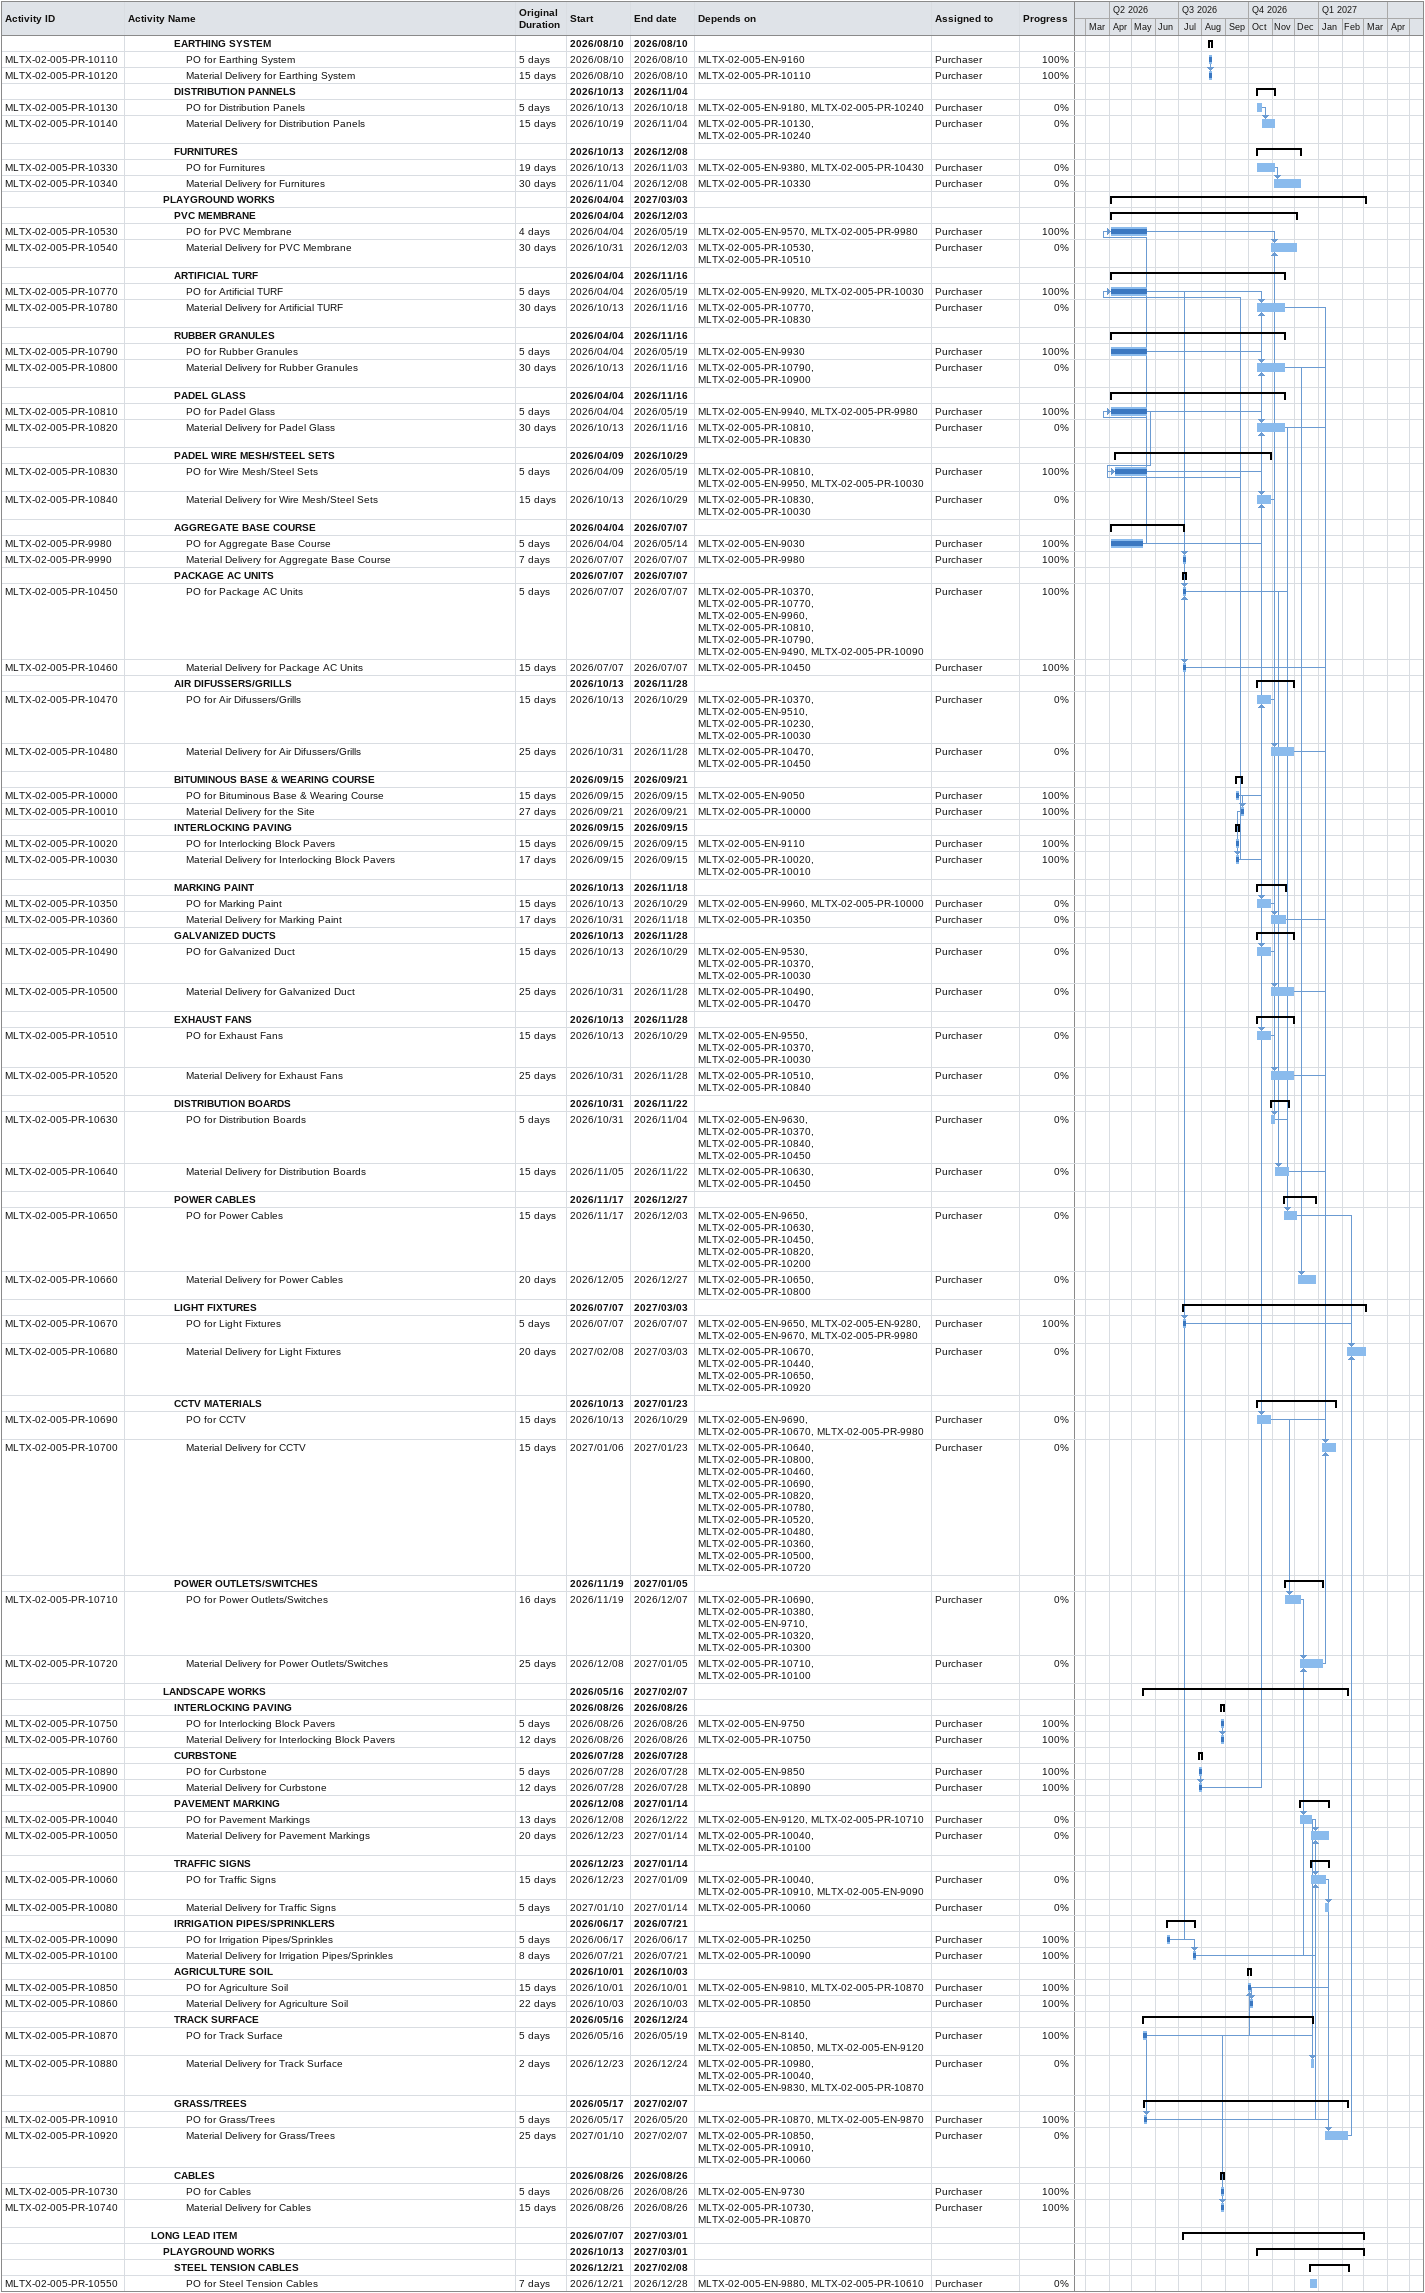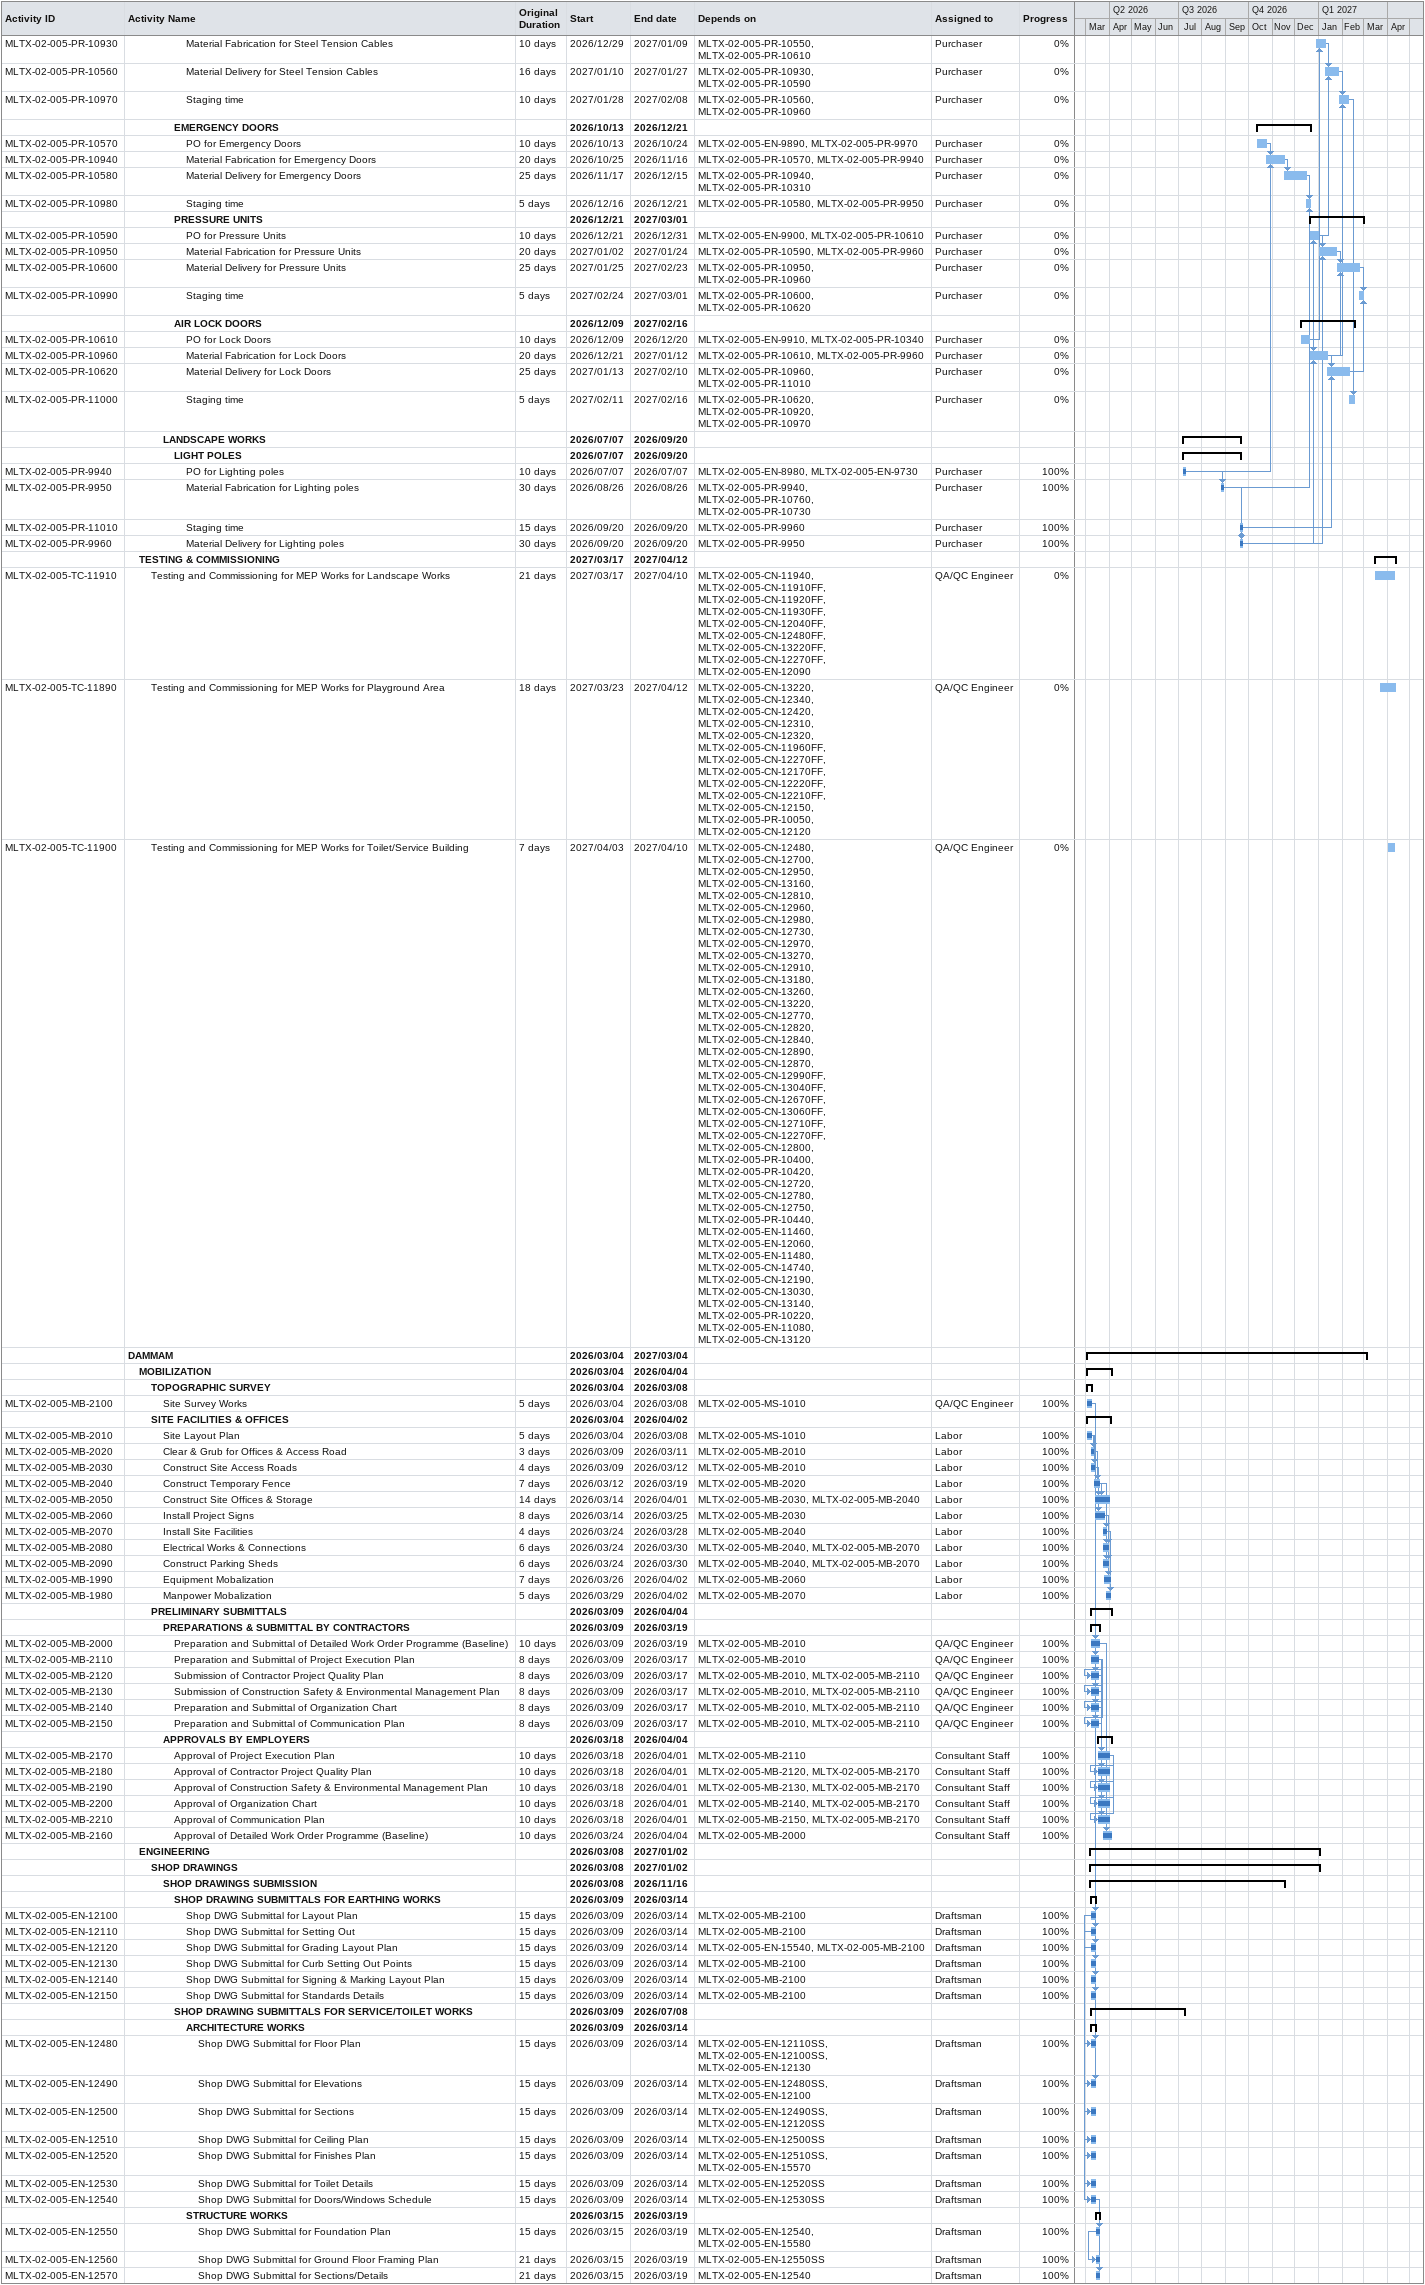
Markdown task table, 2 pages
| ID | Level | Task | Original duration | Start | Finish | Predecessors | Resources | % complete |
|---|---|---|---|---|---|---|---|---|
|  | 5 | **EARTHING SYSTEM** |  | 2026-08-10 | 2026-08-10 |  |  |  |
| MLTX-02-005-PR-10110 | 6 | PO for Earthing System | 5d | 2026-08-10 | 2026-08-10 | MLTX-02-005-EN-9160 | Purchaser | 100 |
| MLTX-02-005-PR-10120 | 6 | Material Delivery for Earthing System | 15d | 2026-08-10 | 2026-08-10 | MLTX-02-005-PR-10110 | Purchaser | 100 |
|  | 5 | **DISTRIBUTION PANNELS** |  | 2026-10-13 | 2026-11-04 |  |  |  |
| MLTX-02-005-PR-10130 | 6 | PO for Distribution Panels | 5d | 2026-10-13 | 2026-10-18 | MLTX-02-005-EN-9180, MLTX-02-005-PR-10240 | Purchaser | 0 |
| MLTX-02-005-PR-10140 | 6 | Material Delivery for Distribution Panels | 15d | 2026-10-19 | 2026-11-04 | MLTX-02-005-PR-10130, MLTX-02-005-PR-10240 | Purchaser | 0 |
|  | 5 | **FURNITURES** |  | 2026-10-13 | 2026-12-08 |  |  |  |
| MLTX-02-005-PR-10330 | 6 | PO for Furnitures | 19d | 2026-10-13 | 2026-11-03 | MLTX-02-005-EN-9380, MLTX-02-005-PR-10430 | Purchaser | 0 |
| MLTX-02-005-PR-10340 | 6 | Material Delivery for Furnitures | 30d | 2026-11-04 | 2026-12-08 | MLTX-02-005-PR-10330 | Purchaser | 0 |
|  | 4 | **PLAYGROUND WORKS** |  | 2026-04-04 | 2027-03-03 |  |  |  |
|  | 5 | **PVC MEMBRANE** |  | 2026-04-04 | 2026-12-03 |  |  |  |
| MLTX-02-005-PR-10530 | 6 | PO for PVC Membrane | 4d | 2026-04-04 | 2026-05-19 | MLTX-02-005-EN-9570, MLTX-02-005-PR-9980 | Purchaser | 100 |
| MLTX-02-005-PR-10540 | 6 | Material Delivery for PVC Membrane | 30d | 2026-10-31 | 2026-12-03 | MLTX-02-005-PR-10530, MLTX-02-005-PR-10510 | Purchaser | 0 |
|  | 5 | **ARTIFICIAL TURF** |  | 2026-04-04 | 2026-11-16 |  |  |  |
| MLTX-02-005-PR-10770 | 6 | PO for Artificial TURF | 5d | 2026-04-04 | 2026-05-19 | MLTX-02-005-EN-9920, MLTX-02-005-PR-10030 | Purchaser | 100 |
| MLTX-02-005-PR-10780 | 6 | Material Delivery for Artificial TURF | 30d | 2026-10-13 | 2026-11-16 | MLTX-02-005-PR-10770, MLTX-02-005-PR-10830 | Purchaser | 0 |
|  | 5 | **RUBBER GRANULES** |  | 2026-04-04 | 2026-11-16 |  |  |  |
| MLTX-02-005-PR-10790 | 6 | PO for Rubber Granules | 5d | 2026-04-04 | 2026-05-19 | MLTX-02-005-EN-9930 | Purchaser | 100 |
| MLTX-02-005-PR-10800 | 6 | Material Delivery for Rubber Granules | 30d | 2026-10-13 | 2026-11-16 | MLTX-02-005-PR-10790, MLTX-02-005-PR-10900 | Purchaser | 0 |
|  | 5 | **PADEL GLASS** |  | 2026-04-04 | 2026-11-16 |  |  |  |
| MLTX-02-005-PR-10810 | 6 | PO for Padel Glass | 5d | 2026-04-04 | 2026-05-19 | MLTX-02-005-EN-9940, MLTX-02-005-PR-9980 | Purchaser | 100 |
| MLTX-02-005-PR-10820 | 6 | Material Delivery for Padel Glass | 30d | 2026-10-13 | 2026-11-16 | MLTX-02-005-PR-10810, MLTX-02-005-PR-10830 | Purchaser | 0 |
|  | 5 | **PADEL WIRE MESH/STEEL SETS** |  | 2026-04-09 | 2026-10-29 |  |  |  |
| MLTX-02-005-PR-10830 | 6 | PO for Wire Mesh/Steel Sets | 5d | 2026-04-09 | 2026-05-19 | MLTX-02-005-PR-10810, MLTX-02-005-EN-9950, MLTX-02-005-PR-10030 | Purchaser | 100 |
| MLTX-02-005-PR-10840 | 6 | Material Delivery for Wire Mesh/Steel Sets | 15d | 2026-10-13 | 2026-10-29 | MLTX-02-005-PR-10830, MLTX-02-005-PR-10030 | Purchaser | 0 |
|  | 5 | **AGGREGATE BASE COURSE** |  | 2026-04-04 | 2026-07-07 |  |  |  |
| MLTX-02-005-PR-9980 | 6 | PO for Aggregate Base Course | 5d | 2026-04-04 | 2026-05-14 | MLTX-02-005-EN-9030 | Purchaser | 100 |
| MLTX-02-005-PR-9990 | 6 | Material Delivery for Aggregate Base Course | 7d | 2026-07-07 | 2026-07-07 | MLTX-02-005-PR-9980 | Purchaser | 100 |
|  | 5 | **PACKAGE AC UNITS** |  | 2026-07-07 | 2026-07-07 |  |  |  |
| MLTX-02-005-PR-10450 | 6 | PO for Package AC Units | 5d | 2026-07-07 | 2026-07-07 | MLTX-02-005-PR-10370, MLTX-02-005-PR-10770, MLTX-02-005-EN-9960, MLTX-02-005-PR-10810, MLTX-02-005-PR-10790, MLTX-02-005-EN-9490, MLTX-02-005-PR-10090 | Purchaser | 100 |
| MLTX-02-005-PR-10460 | 6 | Material Delivery for Package AC Units | 15d | 2026-07-07 | 2026-07-07 | MLTX-02-005-PR-10450 | Purchaser | 100 |
|  | 5 | **AIR DIFUSSERS/GRILLS** |  | 2026-10-13 | 2026-11-28 |  |  |  |
| MLTX-02-005-PR-10470 | 6 | PO for Air Difussers/Grills | 15d | 2026-10-13 | 2026-10-29 | MLTX-02-005-PR-10370, MLTX-02-005-EN-9510, MLTX-02-005-PR-10230, MLTX-02-005-PR-10030 | Purchaser | 0 |
| MLTX-02-005-PR-10480 | 6 | Material Delivery for Air Difussers/Grills | 25d | 2026-10-31 | 2026-11-28 | MLTX-02-005-PR-10470, MLTX-02-005-PR-10450 | Purchaser | 0 |
|  | 5 | **BITUMINOUS BASE & WEARING COURSE** |  | 2026-09-15 | 2026-09-21 |  |  |  |
| MLTX-02-005-PR-10000 | 6 | PO for Bituminous Base & Wearing Course | 15d | 2026-09-15 | 2026-09-15 | MLTX-02-005-EN-9050 | Purchaser | 100 |
| MLTX-02-005-PR-10010 | 6 | Material Delivery for the Site | 27d | 2026-09-21 | 2026-09-21 | MLTX-02-005-PR-10000 | Purchaser | 100 |
|  | 5 | **INTERLOCKING PAVING** |  | 2026-09-15 | 2026-09-15 |  |  |  |
| MLTX-02-005-PR-10020 | 6 | PO for Interlocking Block Pavers | 15d | 2026-09-15 | 2026-09-15 | MLTX-02-005-EN-9110 | Purchaser | 100 |
| MLTX-02-005-PR-10030 | 6 | Material Delivery for Interlocking Block Pavers | 17d | 2026-09-15 | 2026-09-15 | MLTX-02-005-PR-10020, MLTX-02-005-PR-10010 | Purchaser | 100 |
|  | 5 | **MARKING PAINT** |  | 2026-10-13 | 2026-11-18 |  |  |  |
| MLTX-02-005-PR-10350 | 6 | PO for Marking Paint | 15d | 2026-10-13 | 2026-10-29 | MLTX-02-005-EN-9960, MLTX-02-005-PR-10000 | Purchaser | 0 |
| MLTX-02-005-PR-10360 | 6 | Material Delivery for Marking Paint | 17d | 2026-10-31 | 2026-11-18 | MLTX-02-005-PR-10350 | Purchaser | 0 |
|  | 5 | **GALVANIZED DUCTS** |  | 2026-10-13 | 2026-11-28 |  |  |  |
| MLTX-02-005-PR-10490 | 6 | PO for Galvanized Duct | 15d | 2026-10-13 | 2026-10-29 | MLTX-02-005-EN-9530, MLTX-02-005-PR-10370, MLTX-02-005-PR-10030 | Purchaser | 0 |
| MLTX-02-005-PR-10500 | 6 | Material Delivery for Galvanized Duct | 25d | 2026-10-31 | 2026-11-28 | MLTX-02-005-PR-10490, MLTX-02-005-PR-10470 | Purchaser | 0 |
|  | 5 | **EXHAUST FANS** |  | 2026-10-13 | 2026-11-28 |  |  |  |
| MLTX-02-005-PR-10510 | 6 | PO for Exhaust Fans | 15d | 2026-10-13 | 2026-10-29 | MLTX-02-005-EN-9550, MLTX-02-005-PR-10370, MLTX-02-005-PR-10030 | Purchaser | 0 |
| MLTX-02-005-PR-10520 | 6 | Material Delivery for Exhaust Fans | 25d | 2026-10-31 | 2026-11-28 | MLTX-02-005-PR-10510, MLTX-02-005-PR-10840 | Purchaser | 0 |
|  | 5 | **DISTRIBUTION BOARDS** |  | 2026-10-31 | 2026-11-22 |  |  |  |
| MLTX-02-005-PR-10630 | 6 | PO for Distribution Boards | 5d | 2026-10-31 | 2026-11-04 | MLTX-02-005-EN-9630, MLTX-02-005-PR-10370, MLTX-02-005-PR-10840, MLTX-02-005-PR-10450 | Purchaser | 0 |
| MLTX-02-005-PR-10640 | 6 | Material Delivery for Distribution Boards | 15d | 2026-11-05 | 2026-11-22 | MLTX-02-005-PR-10630, MLTX-02-005-PR-10450 | Purchaser | 0 |
|  | 5 | **POWER CABLES** |  | 2026-11-17 | 2026-12-27 |  |  |  |
| MLTX-02-005-PR-10650 | 6 | PO for Power Cables | 15d | 2026-11-17 | 2026-12-03 | MLTX-02-005-EN-9650, MLTX-02-005-PR-10630, MLTX-02-005-PR-10450, MLTX-02-005-PR-10820, MLTX-02-005-PR-10200 | Purchaser | 0 |
| MLTX-02-005-PR-10660 | 6 | Material Delivery for Power Cables | 20d | 2026-12-05 | 2026-12-27 | MLTX-02-005-PR-10650, MLTX-02-005-PR-10800 | Purchaser | 0 |
|  | 5 | **LIGHT FIXTURES** |  | 2026-07-07 | 2027-03-03 |  |  |  |
| MLTX-02-005-PR-10670 | 6 | PO for Light Fixtures | 5d | 2026-07-07 | 2026-07-07 | MLTX-02-005-EN-9650, MLTX-02-005-EN-9280, MLTX-02-005-EN-9670, MLTX-02-005-PR-9980 | Purchaser | 100 |
| MLTX-02-005-PR-10680 | 6 | Material Delivery for Light Fixtures | 20d | 2027-02-08 | 2027-03-03 | MLTX-02-005-PR-10670, MLTX-02-005-PR-10440, MLTX-02-005-PR-10650, MLTX-02-005-PR-10920 | Purchaser | 0 |
|  | 5 | **CCTV MATERIALS** |  | 2026-10-13 | 2027-01-23 |  |  |  |
| MLTX-02-005-PR-10690 | 6 | PO for CCTV | 15d | 2026-10-13 | 2026-10-29 | MLTX-02-005-EN-9690, MLTX-02-005-PR-10670, MLTX-02-005-PR-9980 | Purchaser | 0 |
| MLTX-02-005-PR-10700 | 6 | Material Delivery for CCTV | 15d | 2027-01-06 | 2027-01-23 | MLTX-02-005-PR-10640, MLTX-02-005-PR-10800, MLTX-02-005-PR-10460, MLTX-02-005-PR-10690, MLTX-02-005-PR-10820, MLTX-02-005-PR-10780, MLTX-02-005-PR-10520, MLTX-02-005-PR-10480, MLTX-02-005-PR-10360, MLTX-02-005-PR-10500, MLTX-02-005-PR-10720 | Purchaser | 0 |
|  | 5 | **POWER OUTLETS/SWITCHES** |  | 2026-11-19 | 2027-01-05 |  |  |  |
| MLTX-02-005-PR-10710 | 6 | PO for Power Outlets/Switches | 16d | 2026-11-19 | 2026-12-07 | MLTX-02-005-PR-10690, MLTX-02-005-PR-10380, MLTX-02-005-EN-9710, MLTX-02-005-PR-10320, MLTX-02-005-PR-10300 | Purchaser | 0 |
| MLTX-02-005-PR-10720 | 6 | Material Delivery for Power Outlets/Switches | 25d | 2026-12-08 | 2027-01-05 | MLTX-02-005-PR-10710, MLTX-02-005-PR-10100 | Purchaser | 0 |
|  | 4 | **LANDSCAPE WORKS** |  | 2026-05-16 | 2027-02-07 |  |  |  |
|  | 5 | **INTERLOCKING PAVING** |  | 2026-08-26 | 2026-08-26 |  |  |  |
| MLTX-02-005-PR-10750 | 6 | PO for Interlocking Block Pavers | 5d | 2026-08-26 | 2026-08-26 | MLTX-02-005-EN-9750 | Purchaser | 100 |
| MLTX-02-005-PR-10760 | 6 | Material Delivery for Interlocking Block Pavers | 12d | 2026-08-26 | 2026-08-26 | MLTX-02-005-PR-10750 | Purchaser | 100 |
|  | 5 | **CURBSTONE** |  | 2026-07-28 | 2026-07-28 |  |  |  |
| MLTX-02-005-PR-10890 | 6 | PO for Curbstone | 5d | 2026-07-28 | 2026-07-28 | MLTX-02-005-EN-9850 | Purchaser | 100 |
| MLTX-02-005-PR-10900 | 6 | Material Delivery for Curbstone | 12d | 2026-07-28 | 2026-07-28 | MLTX-02-005-PR-10890 | Purchaser | 100 |
|  | 5 | **PAVEMENT MARKING** |  | 2026-12-08 | 2027-01-14 |  |  |  |
| MLTX-02-005-PR-10040 | 6 | PO for Pavement Markings | 13d | 2026-12-08 | 2026-12-22 | MLTX-02-005-EN-9120, MLTX-02-005-PR-10710 | Purchaser | 0 |
| MLTX-02-005-PR-10050 | 6 | Material Delivery for Pavement Markings | 20d | 2026-12-23 | 2027-01-14 | MLTX-02-005-PR-10040, MLTX-02-005-PR-10100 | Purchaser | 0 |
|  | 5 | **TRAFFIC SIGNS** |  | 2026-12-23 | 2027-01-14 |  |  |  |
| MLTX-02-005-PR-10060 | 6 | PO for Traffic Signs | 15d | 2026-12-23 | 2027-01-09 | MLTX-02-005-PR-10040, MLTX-02-005-PR-10910, MLTX-02-005-EN-9090 | Purchaser | 0 |
| MLTX-02-005-PR-10080 | 6 | Material Delivery for Traffic Signs | 5d | 2027-01-10 | 2027-01-14 | MLTX-02-005-PR-10060 | Purchaser | 0 |
|  | 5 | **IRRIGATION PIPES/SPRINKLERS** |  | 2026-06-17 | 2026-07-21 |  |  |  |
| MLTX-02-005-PR-10090 | 6 | PO for Irrigation Pipes/Sprinkles | 5d | 2026-06-17 | 2026-06-17 | MLTX-02-005-PR-10250 | Purchaser | 100 |
| MLTX-02-005-PR-10100 | 6 | Material Delivery for Irrigation Pipes/Sprinkles | 8d | 2026-07-21 | 2026-07-21 | MLTX-02-005-PR-10090 | Purchaser | 100 |
|  | 5 | **AGRICULTURE SOIL** |  | 2026-10-01 | 2026-10-03 |  |  |  |
| MLTX-02-005-PR-10850 | 6 | PO for Agriculture Soil | 15d | 2026-10-01 | 2026-10-01 | MLTX-02-005-EN-9810, MLTX-02-005-PR-10870 | Purchaser | 100 |
| MLTX-02-005-PR-10860 | 6 | Material Delivery for Agriculture Soil | 22d | 2026-10-03 | 2026-10-03 | MLTX-02-005-PR-10850 | Purchaser | 100 |
|  | 5 | **TRACK SURFACE** |  | 2026-05-16 | 2026-12-24 |  |  |  |
| MLTX-02-005-PR-10870 | 6 | PO for Track Surface | 5d | 2026-05-16 | 2026-05-19 | MLTX-02-005-EN-8140, MLTX-02-005-EN-10850, MLTX-02-005-EN-9120 | Purchaser | 100 |
| MLTX-02-005-PR-10880 | 6 | Material Delivery for Track Surface | 2d | 2026-12-23 | 2026-12-24 | MLTX-02-005-PR-10980, MLTX-02-005-PR-10040, MLTX-02-005-EN-9830, MLTX-02-005-PR-10870 | Purchaser | 0 |
|  | 5 | **GRASS/TREES** |  | 2026-05-17 | 2027-02-07 |  |  |  |
| MLTX-02-005-PR-10910 | 6 | PO for Grass/Trees | 5d | 2026-05-17 | 2026-05-20 | MLTX-02-005-PR-10870, MLTX-02-005-EN-9870 | Purchaser | 100 |
| MLTX-02-005-PR-10920 | 6 | Material Delivery for Grass/Trees | 25d | 2027-01-10 | 2027-02-07 | MLTX-02-005-PR-10850, MLTX-02-005-PR-10910, MLTX-02-005-PR-10060 | Purchaser | 0 |
|  | 5 | **CABLES** |  | 2026-08-26 | 2026-08-26 |  |  |  |
| MLTX-02-005-PR-10730 | 6 | PO for Cables | 5d | 2026-08-26 | 2026-08-26 | MLTX-02-005-EN-9730 | Purchaser | 100 |
| MLTX-02-005-PR-10740 | 6 | Material Delivery for Cables | 15d | 2026-08-26 | 2026-08-26 | MLTX-02-005-PR-10730, MLTX-02-005-PR-10870 | Purchaser | 100 |
|  | 3 | **LONG LEAD ITEM** |  | 2026-07-07 | 2027-03-01 |  |  |  |
|  | 4 | **PLAYGROUND WORKS** |  | 2026-10-13 | 2027-03-01 |  |  |  |
|  | 5 | **STEEL TENSION CABLES** |  | 2026-12-21 | 2027-02-08 |  |  |  |
| MLTX-02-005-PR-10550 | 6 | PO for Steel Tension Cables | 7d | 2026-12-21 | 2026-12-28 | MLTX-02-005-EN-9880, MLTX-02-005-PR-10610 | Purchaser | 0 |
| MLTX-02-005-PR-10930 | 6 | Material Fabrication for Steel Tension Cables | 10d | 2026-12-29 | 2027-01-09 | MLTX-02-005-PR-10550, MLTX-02-005-PR-10610 | Purchaser | 0 |
| MLTX-02-005-PR-10560 | 6 | Material Delivery for Steel Tension Cables | 16d | 2027-01-10 | 2027-01-27 | MLTX-02-005-PR-10930, MLTX-02-005-PR-10590 | Purchaser | 0 |
| MLTX-02-005-PR-10970 | 6 | Staging time | 10d | 2027-01-28 | 2027-02-08 | MLTX-02-005-PR-10560, MLTX-02-005-PR-10960 | Purchaser | 0 |
|  | 5 | **EMERGENCY DOORS** |  | 2026-10-13 | 2026-12-21 |  |  |  |
| MLTX-02-005-PR-10570 | 6 | PO for Emergency Doors | 10d | 2026-10-13 | 2026-10-24 | MLTX-02-005-EN-9890, MLTX-02-005-PR-9970 | Purchaser | 0 |
| MLTX-02-005-PR-10940 | 6 | Material Fabrication for Emergency Doors | 20d | 2026-10-25 | 2026-11-16 | MLTX-02-005-PR-10570, MLTX-02-005-PR-9940 | Purchaser | 0 |
| MLTX-02-005-PR-10580 | 6 | Material Delivery for Emergency Doors | 25d | 2026-11-17 | 2026-12-15 | MLTX-02-005-PR-10940, MLTX-02-005-PR-10310 | Purchaser | 0 |
| MLTX-02-005-PR-10980 | 6 | Staging time | 5d | 2026-12-16 | 2026-12-21 | MLTX-02-005-PR-10580, MLTX-02-005-PR-9950 | Purchaser | 0 |
|  | 5 | **PRESSURE UNITS** |  | 2026-12-21 | 2027-03-01 |  |  |  |
| MLTX-02-005-PR-10590 | 6 | PO for Pressure Units | 10d | 2026-12-21 | 2026-12-31 | MLTX-02-005-EN-9900, MLTX-02-005-PR-10610 | Purchaser | 0 |
| MLTX-02-005-PR-10950 | 6 | Material Fabrication for Pressure Units | 20d | 2027-01-02 | 2027-01-24 | MLTX-02-005-PR-10590, MLTX-02-005-PR-9960 | Purchaser | 0 |
| MLTX-02-005-PR-10600 | 6 | Material Delivery for Pressure Units | 25d | 2027-01-25 | 2027-02-23 | MLTX-02-005-PR-10950, MLTX-02-005-PR-10960 | Purchaser | 0 |
| MLTX-02-005-PR-10990 | 6 | Staging time | 5d | 2027-02-24 | 2027-03-01 | MLTX-02-005-PR-10600, MLTX-02-005-PR-10620 | Purchaser | 0 |
|  | 5 | **AIR LOCK DOORS** |  | 2026-12-09 | 2027-02-16 |  |  |  |
| MLTX-02-005-PR-10610 | 6 | PO for Lock Doors | 10d | 2026-12-09 | 2026-12-20 | MLTX-02-005-EN-9910, MLTX-02-005-PR-10340 | Purchaser | 0 |
| MLTX-02-005-PR-10960 | 6 | Material Fabrication for Lock Doors | 20d | 2026-12-21 | 2027-01-12 | MLTX-02-005-PR-10610, MLTX-02-005-PR-9960 | Purchaser | 0 |
| MLTX-02-005-PR-10620 | 6 | Material Delivery for Lock Doors | 25d | 2027-01-13 | 2027-02-10 | MLTX-02-005-PR-10960, MLTX-02-005-PR-11010 | Purchaser | 0 |
| MLTX-02-005-PR-11000 | 6 | Staging time | 5d | 2027-02-11 | 2027-02-16 | MLTX-02-005-PR-10620, MLTX-02-005-PR-10920, MLTX-02-005-PR-10970 | Purchaser | 0 |
|  | 4 | **LANDSCAPE WORKS** |  | 2026-07-07 | 2026-09-20 |  |  |  |
|  | 5 | **LIGHT POLES** |  | 2026-07-07 | 2026-09-20 |  |  |  |
| MLTX-02-005-PR-9940 | 6 | PO for Lighting poles | 10d | 2026-07-07 | 2026-07-07 | MLTX-02-005-EN-8980, MLTX-02-005-EN-9730 | Purchaser | 100 |
| MLTX-02-005-PR-9950 | 6 | Material Fabrication for Lighting poles | 30d | 2026-08-26 | 2026-08-26 | MLTX-02-005-PR-9940, MLTX-02-005-PR-10760, MLTX-02-005-PR-10730 | Purchaser | 100 |
| MLTX-02-005-PR-11010 | 6 | Staging time | 15d | 2026-09-20 | 2026-09-20 | MLTX-02-005-PR-9960 | Purchaser | 100 |
| MLTX-02-005-PR-9960 | 6 | Material Delivery for Lighting poles | 30d | 2026-09-20 | 2026-09-20 | MLTX-02-005-PR-9950 | Purchaser | 100 |
|  | 2 | **TESTING & COMMISSIONING** |  | 2027-03-17 | 2027-04-12 |  |  |  |
| MLTX-02-005-TC-11910 | 3 | Testing and Commissioning for MEP Works for Landscape Works | 21d | 2027-03-17 | 2027-04-10 | MLTX-02-005-CN-11940, MLTX-02-005-CN-11910FF, MLTX-02-005-CN-11920FF, MLTX-02-005-CN-11930FF, MLTX-02-005-CN-12040FF, MLTX-02-005-CN-12480FF, MLTX-02-005-CN-13220FF, MLTX-02-005-CN-12270FF, MLTX-02-005-EN-12090 | QA/QC Engineer | 0 |
| MLTX-02-005-TC-11890 | 3 | Testing and Commissioning for MEP Works for Playground Area | 18d | 2027-03-23 | 2027-04-12 | MLTX-02-005-CN-13220, MLTX-02-005-CN-12340, MLTX-02-005-CN-12420, MLTX-02-005-CN-12310, MLTX-02-005-CN-12320, MLTX-02-005-CN-11960FF, MLTX-02-005-CN-12270FF, MLTX-02-005-CN-12170FF, MLTX-02-005-CN-12220FF, MLTX-02-005-CN-12210FF, MLTX-02-005-CN-12150, MLTX-02-005-PR-10050, MLTX-02-005-CN-12120 | QA/QC Engineer | 0 |
| MLTX-02-005-TC-11900 | 3 | Testing and Commissioning for MEP Works for Toilet/Service Building | 7d | 2027-04-03 | 2027-04-10 | MLTX-02-005-CN-12480, MLTX-02-005-CN-12700, MLTX-02-005-CN-12950, MLTX-02-005-CN-13160, MLTX-02-005-CN-12810, MLTX-02-005-CN-12960, MLTX-02-005-CN-12980, MLTX-02-005-CN-12730, MLTX-02-005-CN-12970, MLTX-02-005-CN-13270, MLTX-02-005-CN-12910, MLTX-02-005-CN-13180, MLTX-02-005-CN-13260, MLTX-02-005-CN-13220, MLTX-02-005-CN-12770, MLTX-02-005-CN-12820, MLTX-02-005-CN-12840, MLTX-02-005-CN-12890, MLTX-02-005-CN-12870, MLTX-02-005-CN-12990FF, MLTX-02-005-CN-13040FF, MLTX-02-005-CN-12670FF, MLTX-02-005-CN-13060FF, MLTX-02-005-CN-12710FF, MLTX-02-005-CN-12270FF, MLTX-02-005-CN-12800, MLTX-02-005-PR-10400, MLTX-02-005-PR-10420, MLTX-02-005-CN-12720, MLTX-02-005-CN-12780, MLTX-02-005-CN-12750, MLTX-02-005-PR-10440, MLTX-02-005-EN-11460, MLTX-02-005-EN-12060, MLTX-02-005-EN-11480, MLTX-02-005-CN-14740, MLTX-02-005-CN-12190, MLTX-02-005-CN-13030, MLTX-02-005-CN-13140, MLTX-02-005-PR-10220, MLTX-02-005-EN-11080, MLTX-02-005-CN-13120 | QA/QC Engineer | 0 |
|  | 1 | **DAMMAM** |  | 2026-03-04 | 2027-03-04 |  |  |  |
|  | 2 | **MOBILIZATION** |  | 2026-03-04 | 2026-04-04 |  |  |  |
|  | 3 | **TOPOGRAPHIC SURVEY** |  | 2026-03-04 | 2026-03-08 |  |  |  |
| MLTX-02-005-MB-2100 | 4 | Site Survey Works | 5d | 2026-03-04 | 2026-03-08 | MLTX-02-005-MS-1010 | QA/QC Engineer | 100 |
|  | 3 | **SITE FACILITIES & OFFICES** |  | 2026-03-04 | 2026-04-02 |  |  |  |
| MLTX-02-005-MB-2010 | 4 | Site Layout Plan | 5d | 2026-03-04 | 2026-03-08 | MLTX-02-005-MS-1010 | Labor | 100 |
| MLTX-02-005-MB-2020 | 4 | Clear & Grub for Offices & Access Road | 3d | 2026-03-09 | 2026-03-11 | MLTX-02-005-MB-2010 | Labor | 100 |
| MLTX-02-005-MB-2030 | 4 | Construct Site Access Roads | 4d | 2026-03-09 | 2026-03-12 | MLTX-02-005-MB-2010 | Labor | 100 |
| MLTX-02-005-MB-2040 | 4 | Construct Temporary Fence | 7d | 2026-03-12 | 2026-03-19 | MLTX-02-005-MB-2020 | Labor | 100 |
| MLTX-02-005-MB-2050 | 4 | Construct Site Offices & Storage | 14d | 2026-03-14 | 2026-04-01 | MLTX-02-005-MB-2030, MLTX-02-005-MB-2040 | Labor | 100 |
| MLTX-02-005-MB-2060 | 4 | Install Project Signs | 8d | 2026-03-14 | 2026-03-25 | MLTX-02-005-MB-2030 | Labor | 100 |
| MLTX-02-005-MB-2070 | 4 | Install Site Facilities | 4d | 2026-03-24 | 2026-03-28 | MLTX-02-005-MB-2040 | Labor | 100 |
| MLTX-02-005-MB-2080 | 4 | Electrical Works & Connections | 6d | 2026-03-24 | 2026-03-30 | MLTX-02-005-MB-2040, MLTX-02-005-MB-2070 | Labor | 100 |
| MLTX-02-005-MB-2090 | 4 | Construct Parking Sheds | 6d | 2026-03-24 | 2026-03-30 | MLTX-02-005-MB-2040, MLTX-02-005-MB-2070 | Labor | 100 |
| MLTX-02-005-MB-1990 | 4 | Equipment Mobalization | 7d | 2026-03-26 | 2026-04-02 | MLTX-02-005-MB-2060 | Labor | 100 |
| MLTX-02-005-MB-1980 | 4 | Manpower Mobalization | 5d | 2026-03-29 | 2026-04-02 | MLTX-02-005-MB-2070 | Labor | 100 |
|  | 3 | **PRELIMINARY SUBMITTALS** |  | 2026-03-09 | 2026-04-04 |  |  |  |
|  | 4 | **PREPARATIONS & SUBMITTAL BY CONTRACTORS** |  | 2026-03-09 | 2026-03-19 |  |  |  |
| MLTX-02-005-MB-2000 | 5 | Preparation and Submittal of Detailed Work Order Programme (Baseline) | 10d | 2026-03-09 | 2026-03-19 | MLTX-02-005-MB-2010 | QA/QC Engineer | 100 |
| MLTX-02-005-MB-2110 | 5 | Preparation and Submittal of Project Execution Plan | 8d | 2026-03-09 | 2026-03-17 | MLTX-02-005-MB-2010 | QA/QC Engineer | 100 |
| MLTX-02-005-MB-2120 | 5 | Submission of Contractor Project Quality Plan | 8d | 2026-03-09 | 2026-03-17 | MLTX-02-005-MB-2010, MLTX-02-005-MB-2110 | QA/QC Engineer | 100 |
| MLTX-02-005-MB-2130 | 5 | Submission of Construction Safety & Environmental Management Plan | 8d | 2026-03-09 | 2026-03-17 | MLTX-02-005-MB-2010, MLTX-02-005-MB-2110 | QA/QC Engineer | 100 |
| MLTX-02-005-MB-2140 | 5 | Preparation and Submittal of Organization Chart | 8d | 2026-03-09 | 2026-03-17 | MLTX-02-005-MB-2010, MLTX-02-005-MB-2110 | QA/QC Engineer | 100 |
| MLTX-02-005-MB-2150 | 5 | Preparation and Submittal of Communication Plan | 8d | 2026-03-09 | 2026-03-17 | MLTX-02-005-MB-2010, MLTX-02-005-MB-2110 | QA/QC Engineer | 100 |
|  | 4 | **APPROVALS BY EMPLOYERS** |  | 2026-03-18 | 2026-04-04 |  |  |  |
| MLTX-02-005-MB-2170 | 5 | Approval of Project Execution Plan | 10d | 2026-03-18 | 2026-04-01 | MLTX-02-005-MB-2110 | Consultant Staff | 100 |
| MLTX-02-005-MB-2180 | 5 | Approval of Contractor Project Quality Plan | 10d | 2026-03-18 | 2026-04-01 | MLTX-02-005-MB-2120, MLTX-02-005-MB-2170 | Consultant Staff | 100 |
| MLTX-02-005-MB-2190 | 5 | Approval of Construction Safety & Environmental Management Plan | 10d | 2026-03-18 | 2026-04-01 | MLTX-02-005-MB-2130, MLTX-02-005-MB-2170 | Consultant Staff | 100 |
| MLTX-02-005-MB-2200 | 5 | Approval of Organization Chart | 10d | 2026-03-18 | 2026-04-01 | MLTX-02-005-MB-2140, MLTX-02-005-MB-2170 | Consultant Staff | 100 |
| MLTX-02-005-MB-2210 | 5 | Approval of Communication Plan | 10d | 2026-03-18 | 2026-04-01 | MLTX-02-005-MB-2150, MLTX-02-005-MB-2170 | Consultant Staff | 100 |
| MLTX-02-005-MB-2160 | 5 | Approval of Detailed Work Order Programme (Baseline) | 10d | 2026-03-24 | 2026-04-04 | MLTX-02-005-MB-2000 | Consultant Staff | 100 |
|  | 2 | **ENGINEERING** |  | 2026-03-08 | 2027-01-02 |  |  |  |
|  | 3 | **SHOP DRAWINGS** |  | 2026-03-08 | 2027-01-02 |  |  |  |
|  | 4 | **SHOP DRAWINGS SUBMISSION** |  | 2026-03-08 | 2026-11-16 |  |  |  |
|  | 5 | **SHOP DRAWING SUBMITTALS FOR EARTHING WORKS** |  | 2026-03-09 | 2026-03-14 |  |  |  |
| MLTX-02-005-EN-12100 | 6 | Shop DWG Submittal for Layout Plan | 15d | 2026-03-09 | 2026-03-14 | MLTX-02-005-MB-2100 | Draftsman | 100 |
| MLTX-02-005-EN-12110 | 6 | Shop DWG Submittal for Setting Out | 15d | 2026-03-09 | 2026-03-14 | MLTX-02-005-MB-2100 | Draftsman | 100 |
| MLTX-02-005-EN-12120 | 6 | Shop DWG Submittal for Grading Layout Plan | 15d | 2026-03-09 | 2026-03-14 | MLTX-02-005-EN-15540, MLTX-02-005-MB-2100 | Draftsman | 100 |
| MLTX-02-005-EN-12130 | 6 | Shop DWG Submittal for Curb Setting Out Points | 15d | 2026-03-09 | 2026-03-14 | MLTX-02-005-MB-2100 | Draftsman | 100 |
| MLTX-02-005-EN-12140 | 6 | Shop DWG Submittal for Signing & Marking Layout Plan | 15d | 2026-03-09 | 2026-03-14 | MLTX-02-005-MB-2100 | Draftsman | 100 |
| MLTX-02-005-EN-12150 | 6 | Shop DWG Submittal for Standards Details | 15d | 2026-03-09 | 2026-03-14 | MLTX-02-005-MB-2100 | Draftsman | 100 |
|  | 5 | **SHOP DRAWING SUBMITTALS FOR SERVICE/TOILET WORKS** |  | 2026-03-09 | 2026-07-08 |  |  |  |
|  | 6 | **ARCHITECTURE WORKS** |  | 2026-03-09 | 2026-03-14 |  |  |  |
| MLTX-02-005-EN-12480 | 7 | Shop DWG Submittal for Floor Plan | 15d | 2026-03-09 | 2026-03-14 | MLTX-02-005-EN-12110SS, MLTX-02-005-EN-12100SS, MLTX-02-005-EN-12130 | Draftsman | 100 |
| MLTX-02-005-EN-12490 | 7 | Shop DWG Submittal for Elevations | 15d | 2026-03-09 | 2026-03-14 | MLTX-02-005-EN-12480SS, MLTX-02-005-EN-12100 | Draftsman | 100 |
| MLTX-02-005-EN-12500 | 7 | Shop DWG Submittal for Sections | 15d | 2026-03-09 | 2026-03-14 | MLTX-02-005-EN-12490SS, MLTX-02-005-EN-12120SS | Draftsman | 100 |
| MLTX-02-005-EN-12510 | 7 | Shop DWG Submittal for Ceiling Plan | 15d | 2026-03-09 | 2026-03-14 | MLTX-02-005-EN-12500SS | Draftsman | 100 |
| MLTX-02-005-EN-12520 | 7 | Shop DWG Submittal for Finishes Plan | 15d | 2026-03-09 | 2026-03-14 | MLTX-02-005-EN-12510SS, MLTX-02-005-EN-15570 | Draftsman | 100 |
| MLTX-02-005-EN-12530 | 7 | Shop DWG Submittal for Toilet Details | 15d | 2026-03-09 | 2026-03-14 | MLTX-02-005-EN-12520SS | Draftsman | 100 |
| MLTX-02-005-EN-12540 | 7 | Shop DWG Submittal for Doors/Windows Schedule | 15d | 2026-03-09 | 2026-03-14 | MLTX-02-005-EN-12530SS | Draftsman | 100 |
|  | 6 | **STRUCTURE WORKS** |  | 2026-03-15 | 2026-03-19 |  |  |  |
| MLTX-02-005-EN-12550 | 7 | Shop DWG Submittal for Foundation Plan | 15d | 2026-03-15 | 2026-03-19 | MLTX-02-005-EN-12540, MLTX-02-005-EN-15580 | Draftsman | 100 |
| MLTX-02-005-EN-12560 | 7 | Shop DWG Submittal for Ground Floor Framing Plan | 21d | 2026-03-15 | 2026-03-19 | MLTX-02-005-EN-12550SS | Draftsman | 100 |
| MLTX-02-005-EN-12570 | 7 | Shop DWG Submittal for Sections/Details | 21d | 2026-03-15 | 2026-03-19 | MLTX-02-005-EN-12540 | Draftsman | 100 |
